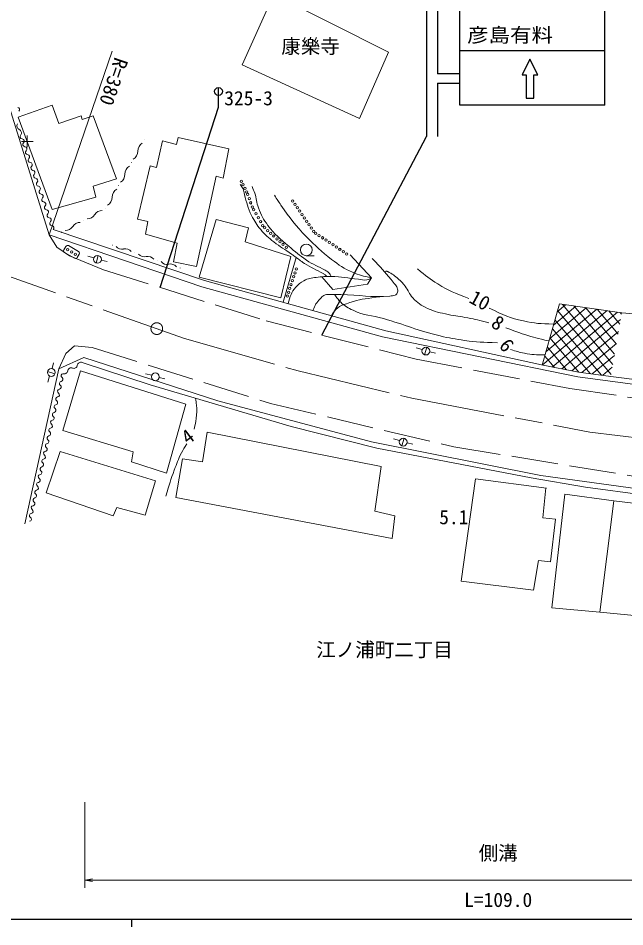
# Model space of a CAD drawing. Units: millimetres, scale not verified. Extents: x 40000 to 680000, y 20000 to 380000.
# Drawn here: x 153467 to 231234, y 204000 to 320575 of the extents above; entities that cross this region are included whole.
import ezdxf
from ezdxf.enums import TextEntityAlignment as Align

# ---------------------------------------------------------------- set-up
doc = ezdxf.new("R2010")
doc.units = ezdxf.units.MM
doc.header["$LTSCALE"] = 1000
doc.linetypes.add('CHAIN', pattern=[18.5, 12, -1.5, 3.5, -1.5])
doc.linetypes.add('DASHED', pattern=[7.5, 6, -1.5])
for name, color, linetype, lineweight in [('M-BMK', 2, 'CHAIN', 13), ('M-STR-HTXT', 7, 'Continuous', 13), ('M-STR-STRC', 7, 'Continuous', 25), ('M-TTL-BAND', 7, 'Continuous', 25), ('M-WORK', 1, 'Continuous', 13)]:
    doc.layers.add(name, color=color, linetype=linetype, lineweight=lineweight)
doc.layers.add('M-BMK-HTXT', color=7, linetype='Continuous')
doc.styles.add('ＭＳ ゴシック', font='')
doc.styles.get('ＭＳ ゴシック').set_extended_font_data('MS Gothic')

# ---------------------------------------------------------------- blocks, each defined once
blk = doc.blocks.new('plus')
at = {"color": 0, "linetype": 'Continuous', "lineweight": -2}
for p, q in [((-1.25, 0), (1.25, 0)), ((0, -1.25), (0, 1.25))]:
    blk.add_line(p, q, dxfattribs=at)
blk = doc.blocks.new('open_arrow')
at = {"color": 0, "linetype": 'Continuous', "lineweight": -2}
blk.add_lwpolyline([(7.5, 1.25), (0, 0), (7.5, -1.25)], dxfattribs=at)

msp = doc.modelspace()

# ---------------------------------------------------------------- hatches: boundary and pattern name
at = {"layer": 'M-WORK'}
h = msp.add_hatch(dxfattribs=at)
h.set_pattern_fill('USER', color=256, style=0, pattern_type=2)
h.set_pattern_definition([(40, (220639, 276068), (-642.79, 766.044), []), (130, (220639, 276068), (-766.044, -642.79), [])])
h.paths.add_polyline_path([(220639, 276068), (222854, 283911), (230852, 282785), (229429, 274622), (225294, 275163)])

# ---------------------------------------------------------------- linework, layer by layer
at = {"layer": 'M-BMK'}
for p, q in [((77157, 313983), (174798, 279489)), ((174798, 279489), (189357, 275310)), ((189357, 275310), (203932, 271805)), ((203932, 271805), (226765, 267478)), ((226765, 267478), (239149, 265965))]:
    msp.add_line(p, q, dxfattribs=at)
msp.add_circle((171238, 280746), 750, dxfattribs=at)
at = {"layer": 'M-STR-HTXT'}
for p, q in [((157429, 292791), (165503, 316324)), ((162000, 220000), (162000, 209000)), ((162000, 210000), (269000, 210000))]:
    msp.add_line(p, q, dxfattribs=at)
at = {"layer": 'M-STR-STRC'}
for p, q in [((210086, 309403), (210086, 327441)), ((228662, 309403), (228662, 327441)), ((205821, 323423), (205821, 305403)), ((207225, 322253), (207225, 313423)), ((228662, 316403), (210086, 316403)), ((219073, 315298), (218073, 313298)), ((220073, 313298), (219073, 315298)), ((210086, 313423), (207225, 313423)), ((218073, 313298), (218573, 313298)), ((218573, 313298), (218573, 310298)), ((219573, 310298), (219573, 313298)), ((219573, 313298), (220073, 313298)), ((179148, 309175), (179148, 311675)), ((207225, 312253), (207225, 305403)), ((207225, 312253), (210086, 312253)), ((218573, 310298), (219573, 310298)), ((171670, 286011), (179148, 309175)), ((228662, 309403), (210086, 309403)), ((192388, 279914), (205821, 305403))]:
    msp.add_line(p, q, dxfattribs=at)
msp.add_circle((179148, 311175), 500, dxfattribs=at)
at = {"layer": 'M-TTL-BAND'}
for p, q in [((40000, 205000), (579000, 205000)), ((168000, 205000), (168000, 204000))]:
    msp.add_line(p, q, dxfattribs=at)
at = {"layer": 'M-WORK'}
for p, q in [((148811, 320375), (157429, 292791)), ((153476, 307875), (157823, 309407)), ((157823, 309407), (158677, 307083)), ((157843, 296012), (153476, 307875)), ((158677, 307083), (161523, 308042)), ((161523, 308042), (161659, 307573)), ((161659, 307573), (163097, 308031)), ((163097, 308031), (166058, 299973)), ((171207, 301426), (171970, 304824)), ((171970, 304824), (173783, 304366)), ((173783, 304366), (173972, 305285)), ((173972, 305285), (180492, 303807)), ((180492, 303807), (179765, 300031)), ((168742, 294801), (170387, 301616)), ((170387, 301616), (171207, 301426)), ((166058, 299973), (163076, 299025)), ((178827, 300289), (176341, 288702)), ((179765, 300031), (178827, 300289)), ((163076, 299025), (163420, 297618)), ((163420, 297618), (157843, 296012)), ((170102, 294472), (168742, 294801)), ((169774, 292854), (170102, 294472)), ((176672, 287338), (178830, 294749)), ((178830, 294749), (182974, 293686)), ((157429, 292791), (177028, 286099)), ((157953, 293463), (177360, 286921)), ((173831, 291705), (169774, 292854)), ((182974, 293686), (182552, 291888)), ((173362, 289312), (173831, 291705)), ((182552, 291888), (188415, 289980)), ((159575, 291301), (159321, 290870)), ((159410, 290528), (160703, 289767)), ((161210, 290629), (159917, 291390)), ((161045, 289856), (161299, 290287)), ((163174, 289840), (162379, 290041)), ((163469, 289161), (163740, 290122)), ((164120, 289534), (164860, 289368)), ((176341, 288702), (173362, 289312)), ((188415, 289980), (187149, 284711)), ((187419, 284131), (189102, 289875)), ((190403, 290093), (191403, 290093)), ((196023, 290208), (198781, 287278)), ((200609, 288098), (200410, 288052)), ((187149, 284711), (176672, 287338)), ((177360, 286921), (200592, 280477)), ((193783, 285746), (192377, 287396)), ((192933, 287528), (193035, 287429)), ((198781, 287278), (198226, 286436)), ((177028, 286099), (200164, 279705)), ((198226, 286436), (193783, 285746)), ((194154, 284967), (194036, 285141)), ((199356, 284766), (200306, 284873)), ((220639, 276068), (222854, 283911)), ((222854, 283911), (230852, 282785)), ((230852, 282785), (243869, 281518)), ((200592, 280477), (220550, 276086)), ((200164, 279705), (225213, 274568)), ((205276, 278069), (204481, 278270)), ((205570, 277390), (205841, 278351)), ((206221, 277763), (206961, 277597)), ((157819, 275611), (157996, 276348)), ((158692, 275579), (161902, 277049)), ((170388, 273535), (161663, 276396)), ((161902, 277049), (179078, 271483)), ((154324, 255698), (158692, 275579)), ((158182, 274954), (157225, 275239)), ((161471, 275350), (159184, 267680)), ((174946, 271058), (161471, 275350)), ((220550, 276086), (225294, 275163)), ((229429, 274622), (225294, 275163)), ((157499, 274669), (157286, 273878)), ((170588, 274765), (169793, 274966)), ((171534, 274460), (172273, 274294)), ((225213, 274568), (250157, 271191)), ((242725, 272882), (229429, 274622)), ((188448, 268210), (170388, 273535)), ((172483, 262192), (174946, 271058)), ((179078, 271483), (198779, 266241)), ((199448, 265419), (188448, 268210)), ((159184, 267680), (168191, 264936)), ((177678, 267446), (177100, 263646)), ((199999, 263060), (177678, 267446)), ((198779, 266241), (220451, 261914)), ((202368, 266389), (201573, 266590)), ((202663, 265710), (202934, 266671)), ((203314, 266083), (204054, 265917)), ((157062, 259694), (158856, 264963)), ((158856, 264963), (171064, 261234)), ((168191, 264936), (167980, 263670)), ((219208, 261620), (199448, 265419)), ((167980, 263670), (172483, 262192)), ((174520, 264053), (173660, 259096)), ((177100, 263646), (174520, 264053)), ((199190, 257325), (199999, 263060)), ((171064, 261234), (169727, 256801)), ((212077, 261471), (210253, 248365)), ((221201, 260298), (212077, 261471)), ((226210, 260388), (219208, 261620)), ((220451, 261914), (244093, 258642)), ((220729, 256470), (221106, 260311)), ((241111, 258403), (226210, 260388)), ((165646, 256723), (157062, 259694)), ((173660, 259096), (201406, 253807)), ((166115, 257802), (165646, 256723)), ((169727, 256801), (166115, 257802)), ((201758, 256727), (199190, 257325)), ((201406, 253807), (201758, 256727)), ((222340, 256283), (220729, 256470)), ((221699, 250825), (222340, 256283)), ((219520, 247177), (220156, 250992)), ((220156, 250992), (221699, 250825)), ((210253, 248365), (219520, 247177))]:
    msp.add_line(p, q, dxfattribs=at)
at = {"layer": 'M-WORK', "linetype": 'DASHED'}
for p, q in [((157429, 292791), (158413, 291203)), ((158413, 291203), (160055, 290088)), ((160055, 290088), (164413, 288300)), ((164413, 288300), (185248, 281728)), ((185248, 281728), (204465, 276845)), ((158692, 275579), (159564, 277560)), ((159564, 277560), (160671, 278556)), ((160671, 278556), (162960, 278326)), ((162960, 278326), (185804, 271147)), ((204465, 276845), (224171, 273053)), ((224171, 273053), (246634, 269779)), ((185804, 271147), (209331, 265574)), ((209331, 265574), (233115, 261696))]:
    msp.add_line(p, q, dxfattribs=at)
at = {"layer": 'M-WORK'}
for points in [[(186242, 323652), (200924, 316193), (197218, 307703), (182184, 314575)], [(229847, 258663), (223535, 259509), (221860, 244935), (228018, 244356)], [(229847, 258663), (228018, 244356), (239092, 243316), (240546, 257390)]]:
    msp.add_lwpolyline(points, close=True, dxfattribs=at)
for centre, radius in [((169620, 304994), 5), ((167978, 302039), 5), ((182079, 299649), 150), ((166337, 299083), 5), ((182304, 299196), 150), ((182528, 298742), 150), ((182752, 298289), 150), ((182886, 297973), 150), ((183086, 297428), 150), ((188659, 297119), 150), ((164695, 296128), 5), ((164695, 296128), 5), ((183286, 296884), 150), ((183486, 296339), 150), ((183649, 295993), 150), ((188959, 296685), 150), ((189260, 296251), 150), ((183943, 295485), 150), ((184237, 294977), 150), ((189560, 295817), 150), ((189861, 295383), 150), ((190161, 294950), 150), ((161867, 294612), 5), ((184531, 294469), 150), ((184825, 293961), 150), ((185047, 293682), 150), ((190462, 294516), 150), ((190763, 294082), 150), ((191063, 293648), 150), ((159040, 293096), 5), ((185444, 293325), 150), ((185841, 292968), 150), ((186239, 292611), 150), ((191364, 293214), 150), ((191596, 292986), 150), ((192039, 292690), 150), ((165539, 291449), 5), ((186636, 292254), 150), ((187033, 291896), 150), ((187431, 291539), 150), ((190403, 290843), 750), ((192483, 292394), 150), ((192927, 292097), 150), ((193370, 291801), 150), ((193814, 291504), 150), ((159814, 290870), 150), ((160310, 290578), 150), ((160806, 290287), 150), ((168432, 290474), 5), ((187828, 291182), 150), ((194258, 291208), 150), ((194701, 290911), 150), ((195145, 290615), 150), ((195589, 290318), 150), ((163630, 289634), 500), ((171325, 289500), 5), ((174217, 288525), 5), ((188946, 287899), 150), ((189110, 288397), 150), ((188618, 286904), 150), ((188782, 287402), 150), ((188289, 285909), 150), ((188453, 286406), 150), ((187961, 284913), 150), ((188125, 285411), 150), ((205731, 277863), 500), ((157711, 275122), 500), ((171044, 274560), 500), ((202824, 266183), 500)]:
    msp.add_circle(centre, radius, dxfattribs=at)
for centre, radius, start, end in [((153372, 308850), 279, 307.4626, 83.62145), ((153779, 306751), 482, 146.3813, 247.2481), ((153406, 305862), 482, 326.3813, 67.2481), ((154004, 305380), 291, 132.39926, 265.32992), ((153956, 304799), 291, 312.39926, 85.32992), ((154349, 304369), 291, 132.39926, 265.32992), ((170055, 303499), 1256, 122.65426, 179.23654), ((154302, 303788), 291, 312.39926, 85.32992), ((154695, 303358), 291, 132.39926, 265.32992), ((167544, 303533), 1256, 302.65426, 359.23654), ((154647, 302777), 291, 312.39926, 85.32992), ((155040, 302347), 291, 132.39926, 265.32992), ((154993, 301766), 291, 312.39926, 85.32992), ((155385, 301336), 291, 132.39926, 265.32992), ((155338, 300755), 291, 312.39926, 85.32992), ((168413, 300544), 1256, 122.65426, 179.23654), ((155731, 300325), 291, 132.39926, 265.32992), ((155683, 299744), 291, 312.39926, 85.32992), ((165902, 300578), 1256, 302.65426, 359.23654), ((156076, 299314), 291, 132.39926, 265.32992), ((156029, 298733), 291, 312.39926, 85.32992), ((156422, 298303), 291, 132.39926, 265.32992), ((166771, 297589), 1256, 122.65426, 179.23654), ((156374, 297722), 291, 312.39926, 85.32992), ((156767, 297292), 291, 132.39926, 265.32992), ((164260, 297622), 1256, 302.65426, 359.23654), ((156720, 296711), 291, 312.39926, 85.32992), ((157113, 296281), 291, 132.39926, 265.32992), ((157065, 295700), 291, 312.39926, 85.32992), ((157458, 295270), 291, 132.39926, 265.32992), ((157411, 294689), 291, 312.39926, 85.32992), ((162350, 295938), 1091, 267.79264, 328.60006), ((164212, 294802), 1091, 87.79264, 148.60006), ((157804, 294259), 291, 132.39926, 265.32992), ((157756, 293678), 291, 312.39926, 85.32992), ((159523, 294423), 1091, 267.79264, 328.60006), ((161385, 293286), 1091, 87.79264, 148.60006), ((159537, 290743), 250, 149.53446, 239.53446), ((159790, 291174), 250, 59.53446, 149.53446), ((161083, 290414), 250, 329.53446, 59.53446), ((166756, 291886), 953, 218.78923, 283.96963), ((167216, 290037), 953, 38.78923, 103.96963), ((169648, 290911), 953, 218.78923, 283.96963), ((160830, 289983), 250, 239.53446, 329.53446), ((170108, 289062), 953, 38.78923, 103.96963), ((172541, 289937), 953, 218.78923, 283.96963), ((173001, 288088), 953, 38.78923, 103.96963), ((161493, 275980), 450, 67.80175, 172.50735), ((159370, 275382), 450, 247.80175, 352.50735), ((160262, 275264), 450, 67.80175, 172.50735), ((160602, 276097), 450, 247.80175, 352.50735), ((159016, 273698), 274, 98.41948, 236.12854), ((159241, 274694), 274, 98.41948, 236.12854), ((158935, 274240), 274, 278.41948, 56.12854), ((158791, 272702), 274, 98.41948, 236.12854), ((158710, 273244), 274, 278.41948, 56.12854), ((158566, 271706), 274, 98.41948, 236.12854), ((158485, 272247), 274, 278.41948, 56.12854), ((158341, 270710), 274, 98.41948, 236.12854), ((158036, 270255), 274, 278.41948, 56.12854), ((158260, 271251), 274, 278.41948, 56.12854), ((158116, 269713), 274, 98.41948, 236.12854), ((157811, 269259), 274, 278.41948, 56.12854), ((157891, 268717), 274, 98.41948, 236.12854), ((157586, 268263), 274, 278.41948, 56.12854), ((157441, 266725), 274, 98.41948, 236.12854), ((157666, 267721), 274, 98.41948, 236.12854), ((157361, 267267), 274, 278.41948, 56.12854), ((157216, 265729), 274, 98.41948, 236.12854), ((157136, 266270), 274, 278.41948, 56.12854), ((156991, 264733), 274, 98.41948, 236.12854), ((156911, 265274), 274, 278.41948, 56.12854), ((156766, 263736), 274, 98.41948, 236.12854), ((156461, 263282), 274, 278.41948, 56.12854), ((156686, 264278), 274, 278.41948, 56.12854), ((156541, 262740), 274, 98.41948, 236.12854), ((156236, 262286), 274, 278.41948, 56.12854), ((156316, 261744), 274, 98.41948, 236.12854), ((156011, 261289), 274, 278.41948, 56.12854), ((155866, 259752), 274, 98.41948, 236.12854), ((156091, 260748), 274, 98.41948, 236.12854), ((155786, 260293), 274, 278.41948, 56.12854), ((155641, 258755), 274, 98.41948, 236.12854), ((155561, 259297), 274, 278.41948, 56.12854), ((155416, 257759), 274, 98.41948, 236.12854), ((155336, 258301), 274, 278.41948, 56.12854), ((155191, 256763), 274, 98.41948, 236.12854), ((154886, 256308), 274, 278.41948, 56.12854), ((155111, 257305), 274, 278.41948, 56.12854)]:
    msp.add_arc(centre, radius, start, end, dxfattribs=at)
for points, knots in [([(181909, 299228), (182104, 299006), (182182, 298912), (182292, 298673), (182412, 298414), (182384, 298238), (182465, 297964), (182779, 296895), (182866, 296250), (183384, 295264), (183777, 294516), (184009, 294091), (184552, 293445), (185131, 292756), (185526, 292425), (186237, 291874), (187093, 291213), (187630, 290921), (188515, 290300), (188673, 290189), (188760, 290125), (188916, 290012), (189400, 289662), (189647, 289431), (190153, 289115), (191056, 288550), (191616, 288327), (192544, 287803), (192610, 287766), (192648, 287746), (192711, 287704), (192804, 287643), (192833, 287615), (192933, 287528)], [0, 0, 0, 0, 1, 1, 1, 2, 2, 2, 3, 3, 3, 4, 4, 4, 5, 5, 5, 6, 6, 6, 7, 7, 7, 8, 8, 8, 9, 9, 9, 10, 10, 10, 11, 11, 11, 11]), ([(183441, 298960), (183620, 298585), (183664, 298463), (183786, 298137), (184056, 297415), (184012, 296950), (184265, 296222), (184592, 295279), (184892, 294779), (185491, 293981), (186372, 292804), (187046, 292287), (188152, 291319), (189003, 290575), (189506, 290187), (190431, 289538), (191297, 288931), (191901, 288784), (192806, 288236), (192991, 288124), (193112, 288081), (193266, 287929), (193431, 287767), (193478, 287664), (193591, 287432)], [0, 0, 0, 0, 1, 1, 1, 2, 2, 2, 3, 3, 3, 4, 4, 4, 5, 5, 5, 6, 6, 6, 7, 7, 7, 8, 8, 8, 8]), ([(186314, 297888), (186691, 297260), (186818, 297088), (187157, 296585), (188296, 294897), (189012, 293987), (190431, 292526), (191609, 291313), (192309, 290664), (193649, 289634), (194626, 288883), (195190, 288437), (196330, 287968), (197249, 287589), (197659, 287488), (198781, 287278)], [0, 0, 0, 0, 1, 1, 1, 2, 2, 2, 3, 3, 3, 4, 4, 4, 5, 5, 5, 5]), ([(191233, 283073), (191580, 283779), (191669, 284095), (192166, 284576), (192348, 284754), (192435, 284885), (192663, 284998), (192916, 285122), (193091, 285116), (193372, 285132), (193940, 285164), (194259, 285124), (194827, 285113), (197282, 285062), (198662, 284722), (201109, 284921), (201374, 284943), (201535, 284931), (201779, 285036), (201915, 285095), (201987, 285169), (202047, 285304), (202127, 285483), (202129, 285608), (202105, 285802), (202074, 286044), (201944, 286148), (201817, 286357), (201638, 286653), (201481, 286779), (201262, 287047), (200366, 288141), (200028, 288471), (198849, 289747)], [0, 0, 0, 0, 1, 1, 1, 2, 2, 2, 3, 3, 3, 4, 4, 4, 5, 5, 5, 6, 6, 6, 7, 7, 7, 8, 8, 8, 9, 9, 9, 10, 10, 10, 11, 11, 11, 11]), ([(213788, 281509), (212498, 281824), (212150, 281911), (211090, 282122), (210123, 282314), (209565, 282336), (208605, 282556), (207543, 282799), (206906, 282861), (205932, 283347), (205126, 283749), (204666, 284026), (204060, 284692), (203588, 285209), (203494, 285629), (203064, 286182), (202764, 286566), (202611, 286807), (202230, 287109), (201711, 287521), (201434, 287793), (200834, 288071), (200790, 288091), (200763, 288101), (200715, 288105), (200673, 288108), (200655, 288106), (200609, 288098)], [0, 0, 0, 0, 1, 1, 1, 2, 2, 2, 3, 3, 3, 4, 4, 4, 5, 5, 5, 6, 6, 6, 7, 7, 7, 8, 8, 8, 9, 9, 9, 9]), ([(211234, 284598), (209362, 285338), (208710, 285552), (207263, 286472), (206188, 287155), (205791, 287457), (204656, 288430)], [0, 0, 0, 0, 1, 1, 1, 2, 2, 2, 2]), ([(188077, 283949), (188364, 284900), (188437, 285388), (189053, 286053), (189407, 286435), (189627, 286649), (190087, 286895), (190653, 287199), (191040, 287229), (191676, 287317), (192418, 287419), (192842, 287435), (193591, 287432), (194959, 287426), (195713, 287202), (197077, 287087), (197502, 287051), (197755, 286902), (198168, 287010), (198421, 287076), (198540, 287127), (198781, 287278)], [0, 0, 0, 0, 1, 1, 1, 2, 2, 2, 3, 3, 3, 4, 4, 4, 5, 5, 5, 6, 6, 6, 7, 7, 7, 7]), ([(193613, 282413), (193909, 282893), (194062, 283102), (194464, 283427), (194969, 283836), (195384, 283857), (195996, 284078), (197255, 284536), (197797, 284549), (199356, 284766)], [0, 0, 0, 0, 1, 1, 1, 2, 2, 2, 3, 3, 3, 3]), ([(214924, 278935), (212928, 279002), (212333, 279001), (210691, 279230), (209459, 279402), (208772, 279530), (207559, 279809), (204661, 280475), (203140, 281224), (200282, 282047), (198773, 282482), (197800, 282382), (196401, 283094), (195746, 283428), (195339, 283597), (194826, 284124), (194533, 284426), (194414, 284565), (194154, 284967)], [0, 0, 0, 0, 1, 1, 1, 2, 2, 2, 3, 3, 3, 4, 4, 4, 5, 5, 5, 6, 6, 6, 6]), ([(222124, 281327), (220362, 281365), (219734, 281407), (218243, 281725), (216452, 282108), (215768, 282465), (213848, 283363)], [0, 0, 0, 0, 1, 1, 1, 2, 2, 2, 2]), ([(221512, 279161), (220024, 279510), (219596, 279600), (218398, 279984), (217445, 280290), (217119, 280409), (215987, 280852)], [0, 0, 0, 0, 1, 1, 1, 2, 2, 2, 2]), ([(221008, 277377), (219788, 277406), (219382, 277390), (218369, 277596), (217664, 277740), (217396, 277811), (216593, 278084)], [0, 0, 0, 0, 1, 1, 1, 2, 2, 2, 2]), ([(176036, 267868), (176189, 268481), (176230, 268680), (176293, 269209), (176373, 269880), (176374, 270265), (176318, 270937), (176290, 271283), (176279, 271409), (176211, 271818)], [0, 0, 0, 0, 1, 1, 1, 2, 2, 2, 3, 3, 3, 3]), ([(172389, 259255), (172871, 260861), (172992, 261317), (173484, 262602), (173815, 263466), (173956, 263973), (174390, 264791), (174639, 265260), (174733, 265430), (175078, 265963)], [0, 0, 0, 0, 1, 1, 1, 2, 2, 2, 3, 3, 3, 3])]:
    msp.add_open_spline(points, degree=3, knots=knots, dxfattribs=at)

# ---------------------------------------------------------------- block references
at = {"layer": 'M-STR-HTXT', "xscale": 133, "yscale": 133}
msp.add_blockref('open_arrow', (162000, 210000), dxfattribs=at)
at = {"layer": 'M-WORK', "xscale": 600, "yscale": 600}
msp.add_blockref('plus', (154624, 304755), dxfattribs=at)

# ---------------------------------------------------------------- texts
at = {"layer": 'M-BMK-HTXT', "style": 'ＭＳ ゴシック'}
msp.add_text('江ノ浦町二丁目', height=1833, dxfattribs=at).set_placement((191675, 238087), align=Align.BOTTOM_LEFT)
at = {"layer": 'M-STR-HTXT', "style": 'ＭＳ ゴシック'}
msp.add_text('R=380', height=1833, rotation=251.061, dxfattribs=at).set_placement((165341, 315851), align=Align.BOTTOM_LEFT)
msp.add_text('側溝', height=1833, dxfattribs=at).set_placement((212500, 212000), align=Align.BOTTOM_LEFT)
msp.add_text('L=109.0', height=1833, dxfattribs=at).set_placement((215000, 206000), align=Align.BOTTOM_CENTER)
at = {"layer": 'M-STR-STRC', "style": 'ＭＳ ゴシック', "width": 1.1}
msp.add_text('彦島有料', height=1833, dxfattribs=at).set_placement((216528, 318404), align=Align.MIDDLE_CENTER)
at = {"layer": 'M-STR-STRC', "style": 'ＭＳ ゴシック'}
msp.add_text('325-3', height=1833, dxfattribs=at).set_placement((179883, 308846), align=Align.BOTTOM_LEFT)
at = {"layer": 'M-WORK', "style": 'ＭＳ ゴシック'}
for s, p in [('康樂寺', (187198, 315504)), ('5.1', (207441, 255101))]:
    msp.add_text(s, height=1833, dxfattribs=at).set_placement(p, align=Align.BOTTOM_LEFT)
for s, rotation, p in [('10', 331.26, (210869, 283687)), ('8', 327.031, (213646, 280611)), ('6', 311.009, (214588, 278131)), ('4', 37.164, (175581, 265358))]:
    msp.add_text(s, height=1833, rotation=rotation, dxfattribs=at).set_placement(p, align=Align.BOTTOM_LEFT)

doc.saveas('drawing.dxf')
